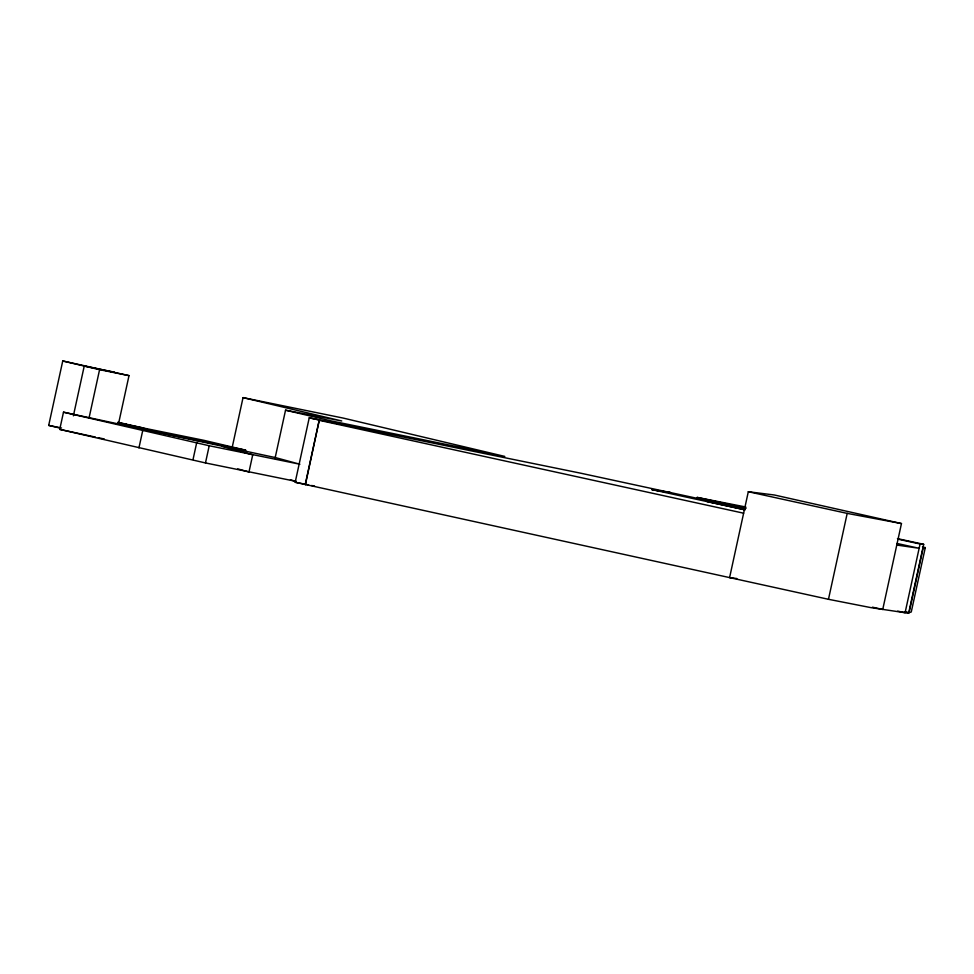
<?xml version="1.0" encoding="UTF-8"?>
<svg xmlns="http://www.w3.org/2000/svg" width="974" height="974" viewBox="0 0 974 974"><rect width="100%" height="100%" fill="white"/><g stroke="black" fill="none" stroke-linecap="round" stroke-linejoin="round"><path stroke-width="1.46" d="M60.157 428.11L48.7 425.394L62.75 360.964L129.006 375.635L118.475 423.958M290.41 479.853L296.157 481.412L205.477 462.942L59.743 429.376L63.493 412.185L275.496 457.61L299.895 464.233L209.215 445.751L63.493 412.185M73.379 415.837L84.239 366.054L62.75 360.964M89.048 417.992L99.579 369.67L84.239 366.054L114.506 372.19M138.941 447.906L142.691 430.715M193.035 459.509L196.772 442.33M205.477 462.942L209.215 445.751M232.189 447.407L243.037 397.623L343.359 418.114L504.812 456.429L331.099 420.902L285.54 410.188L274.997 458.511M906.112 612.013L909.059 612.646L911.25 612.013L925.3 547.583L923.096 548.216L909.059 612.646L905.09 612.719L871.109 607.666L828.472 599.302L295.195 482.264L309.233 417.834L580.626 473.181L745.39 508.745M305.227 484.468L319.277 420.038L309.233 417.834M305.373 484.796L319.277 420.038M872.412 607.179L882.736 609.468L901.461 523.562L774.44 495.011L748.312 491.724L729.587 577.631L736.843 578.544M828.472 599.302L847.197 513.395L901.461 523.562M904.322 612.098L908.693 613.036L923.681 544.32L920.077 543.991L905.09 612.719L897.711 611.112M896.786 545.038L919.139 548.289L897.005 543.455M285.54 410.188L341.728 420.975L243.037 397.623M652.641 489.788L670.989 492.698L651.728 489.593L745.159 509.852M295.195 482.264L308.575 484.894M311.558 485.478L314.529 486.063M99.579 369.67L129.006 375.635M48.7 425.394L61.545 428M117.915 422.29L143.896 428.134M847.197 513.395L748.312 491.724M897.456 538.622L923.681 544.32M746.145 508.16L697.031 497.385L745.792 507.004M744.513 509.706L707.161 501.598L705.066 499.991M59.743 429.376L95.403 437.082M98.374 437.716L104.315 439.006M897.943 539.158L920.077 543.991M743.637 513.201L319.423 420.366M922.451 546.925L925.3 547.583M117.927 422.485L129.408 425.188M221.828 446.238L252.729 454.821L248.979 472L237.741 468.884M738.109 507.174L744.635 509.536M245.667 450.195L168.916 434.623L125.342 424.347L204.053 440.358L245.667 450.195"/></g></svg>
